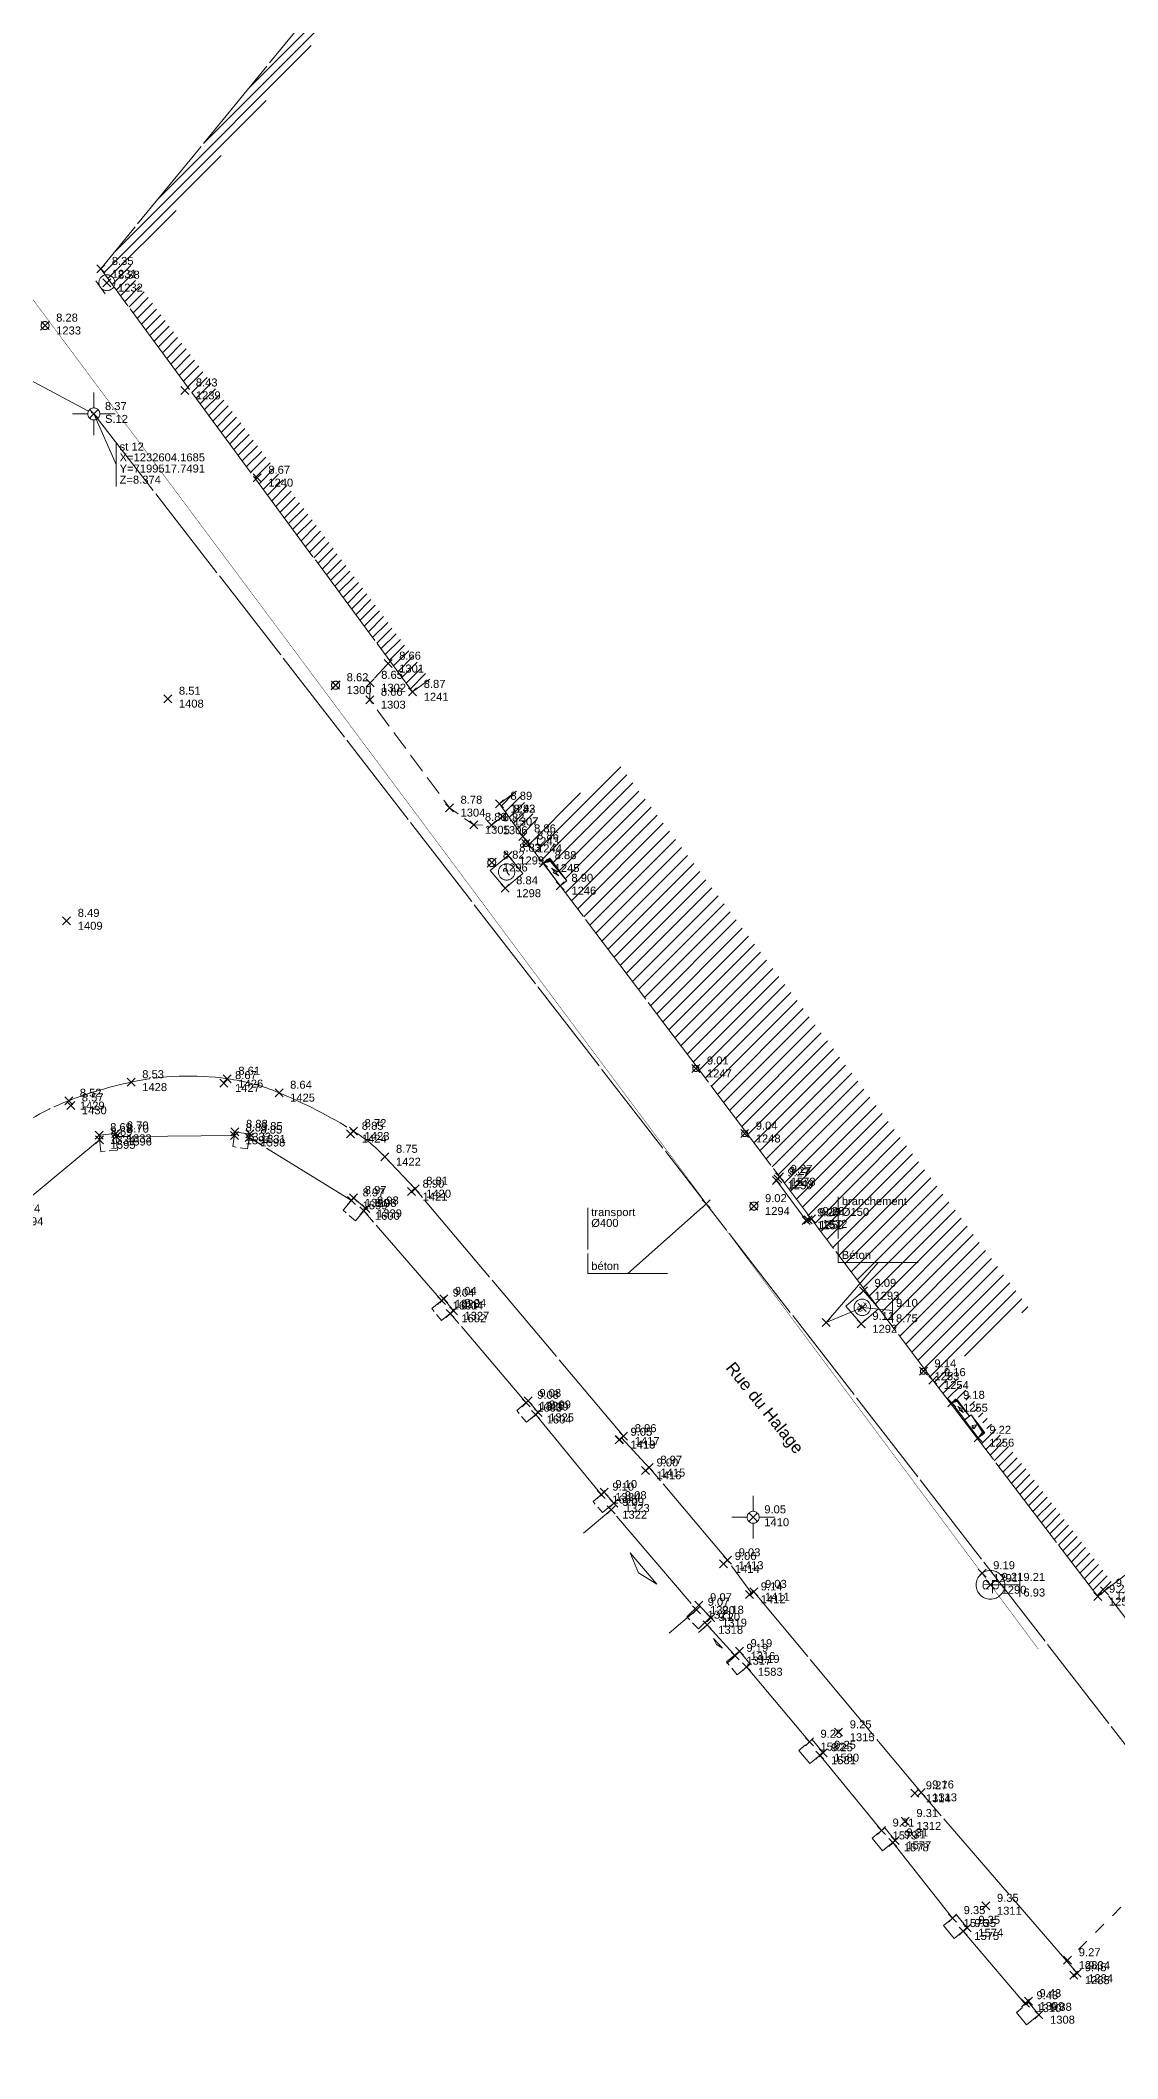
# Model space of a CAD drawing. Header units: metres. Extents: x 1232176 to 1232775, y 7198915 to 7199601.
# Drawn here: x 1232602.8 to 1232629.8, y 7199476.6 to 7199527.1 of the extents above; entities that cross this region are included whole.
import ezdxf
from ezdxf.enums import TextEntityAlignment as Align

# ---------------------------------------------------------------- set-up
doc = ezdxf.new("R2010")
doc.units = ezdxf.units.M
doc.header["$PDMODE"] = 3
doc.header["$PDSIZE"] = 0.1
for name, pattern in [('LL_0821', [0.7, 0.5, -0.2]), ('LL_0822', [2.5, 2.5, 0]), ('LL_0829', [0.6, 0.3, -0.3]), ('RL_1105', [2.5, 2.5, 0]), ('SL_1144', [2.5, 2.5, 0]), ('SL_1146', [2.5, 2.5, 0]), ('Socle_Continu', [2.5, 2.5, 0]), ('YL_2901', [2.5, 2.5, 0])]:
    doc.linetypes.add(name, pattern=pattern)
for name, color, linetype, lineweight in [('BATIH_SCS', 201, 'Socle_Continu', 13), ('CLOTH_SCS', 212, 'Socle_Continu', 13), ('CLOTU_SCS', 212, 'Socle_Continu', 13), ('EAUPO_SCS', 140, 'Socle_Continu', 13), ('ELECT_SCS', 1, 'Socle_Continu', 13), ('GAZFL_SCS', 40, 'Socle_Continu', 13), ('HABIL_SCI', 7, 'Socle_Continu', 13), ('INDET_SCS', 7, 'Socle_Continu', 13), ('SIGNV_SCS', 20, 'Socle_Continu', 13), ('SIGTA_SCI', 7, 'Socle_Continu', 13), ('SIGTM_PSI', 1, 'Socle_Continu', 13), ('SIGTM_SCI', 1, 'Socle_Continu', 13), ('SIGTO_PSI', 255, 'Socle_Continu', 13), ('SIGTO_SCI', 255, 'Socle_Continu', 13), ('VOIRI_SCS', 7, 'Socle_Continu', 13)]:
    doc.layers.add(name, color=color, linetype=linetype, lineweight=lineweight)
for name, color, linetype, lineweight, true_color in [('BATIM_SCS', 7, 'Socle_Continu', 13, 0xdf7fff), ('EAUPL_PSI', 5, 'Socle_Continu', 13, 0x0000ff), ('EAUPL_PSS', 5, 'Socle_Continu', 13, 0x0000ff), ('EAUPL_SCI', 5, 'Socle_Continu', 13, 0x0000ff), ('EAUPL_SCS', 5, 'Socle_Continu', 13, 0x0000ff), ('EAUPL_SCT', 5, 'Socle_Continu', 13, 0x0000ff), ('EAUUS_PSI', 7, 'Socle_Continu', 13, 0x7f3f00), ('EAUUS_SCI', 7, 'Socle_Continu', 13, 0x7f3f00), ('EAUUS_SCS', 7, 'Socle_Continu', 13, 0x7f3f00), ('EAUUS_SCT', 7, 'Socle_Continu', 13, 0x7f3f00), ('SIGTR_PSS', 7, 'Socle_Continu', 13, 0x9966cc), ('SIGTS_PSS', 7, 'Socle_Continu', 13, 0x9966cc)]:
    doc.layers.add(name, color=color, linetype=linetype, lineweight=lineweight, true_color=true_color)
doc.styles.add('Reseaux', font='arial.ttf')
doc.styles.get("Standard").update_dxf_attribs({"font": 'arial.ttf'})
doc.linetypes.add('BL_0101', pattern='A,3,-0.2,0.2,-0.381,["ep",Standard,S=0.254,R=0,X=-0.2,Y=-0.1],-0.381,0.2,-0.2', length=4.562)
doc.linetypes.add('CL_0181', pattern='A,3,-0.15,0.4,-0.381,["eu",Standard,S=0.254,R=0,X=-0.2,Y=-0.1],-0.381,0.4,-0.15', length=4.862)
pattern_1 = [(45, (0, 0), (-0.1237436867076, 0.1237436867076), [])]

# ---------------------------------------------------------------- blocks, each defined once
blk = doc.blocks.new('YP_1521')
at = {"layer": 'SIGTO_SCI', "color": 7, "linetype": 'Socle_Continu'}
blk.add_point((0, 0), dxfattribs=at)
at = {"layer": 'SIGTA_SCI', "linetype": 'Socle_Continu'}
blk.add_attdef('ALT', (0.278, 0.099), '', height=0.2, dxfattribs=at)
at = {"layer": 'SIGTA_SCI', "linetype": 'Socle_Continu', "flags": 9}
blk.add_attdef('CALQUE_ALT', (1.69, -1.18), '', height=0.2, dxfattribs=at)
at = {"layer": 'SIGTM_SCI', "linetype": 'Socle_Continu'}
blk.add_attdef('MAT', (0.278, -0.223), '', height=0.2, dxfattribs=at)
at = {"layer": 'SIGTM_SCI', "linetype": 'Socle_Continu', "flags": 9}
blk.add_attdef('CALQUE_MAT', (1.69, -1.501), '', height=0.2, dxfattribs=at)
at = {"layer": 'SIGTO_SCI', "linetype": 'Socle_Continu', "flags": 9}
for tag, p in [('ID', (1.69, 0.105)), ('NATURE', (1.69, -0.216)), ('FAMILLE', (1.69, -0.538)), ('CALQUE', (1.69, -0.859)), ('PCRS', (1.69, -1.823))]:
    blk.add_attdef(tag, p, '', height=0.2, dxfattribs=at)
blk = doc.blocks.new('HP_0569')
at = {"layer": 'SIGNV_SCS', "linetype": 'Socle_Continu'}
blk.add_line((-0.2, -0.2), (0.2, -0.2), dxfattribs=at)
blk.add_circle((0, 0), 0.2, dxfattribs=at)
at = {"layer": 'SIGNV_SCS', "linetype": 'Socle_Continu', "flags": 9}
for tag, p in [('ID', (0.713, 0.595)), ('NATURE', (0.713, 0.273)), ('FAMILLE', (0.713, -0.048)), ('CALQUE', (0.713, -0.369)), ('PCRS', (0.713, -0.69))]:
    blk.add_attdef(tag, p, '', height=0.2, dxfattribs=at)
blk = doc.blocks.new('AP_0001')
at = {"layer": 'EAUPO_SCS', "linetype": 'Socle_Continu'}
blk.add_line((0.113, 0.113), (-0.113, -0.113), dxfattribs=at)
blk.add_circle((0, 0), 0.1, dxfattribs=at)
at = {"layer": 'EAUPO_SCS', "linetype": 'Socle_Continu', "flags": 9}
for tag, p in [('ID', (0.809, 0.507)), ('NATURE', (0.809, 0.186)), ('FAMILLE', (0.809, -0.135)), ('CALQUE', (0.809, -0.456)), ('PCRS', (0.809, -0.778))]:
    blk.add_attdef(tag, p, '', height=0.2, dxfattribs=at)
blk = doc.blocks.new('FP_0406')
at = {"layer": 'ELECT_SCS', "linetype": 'Socle_Continu'}
blk.add_hatch(color=256, dxfattribs=at).paths.add_polyline_path([(0, 0), (0, 0.286), (1, 0.286), (0.1, 0.229)])
at = {"layer": 'ELECT_SCS', "linetype": 'Socle_Continu', "flags": 128}
blk.add_lwpolyline([(0, 0.286), (0, 0), (1, 0), (1, 0.286)], close=True, dxfattribs=at)
at = {"layer": 'ELECT_SCS', "linetype": 'Socle_Continu'}
blk.add_lwpolyline([(0, 0), (0, 0.286), (1, 0.286), (0.1, 0.229)], close=True, dxfattribs=at)
at = {"layer": 'ELECT_SCS', "linetype": 'Socle_Continu', "flags": 128}
blk.add_lwpolyline([(0.689, 0.161), (0.466, 0.074), (0.473, 0.136), (0.314, 0.12), (0.54, 0.215), (0.526, 0.147), (0.689, 0.161)], dxfattribs=at)
at = {"layer": 'ELECT_SCS', "linetype": 'Socle_Continu', "flags": 9}
for tag, p in [('ID', (1.244, 0.678)), ('NATURE', (1.244, 0.357)), ('FAMILLE', (1.244, 0.035)), ('CALQUE', (1.244, -0.286)), ('PCRS', (1.244, -0.607))]:
    blk.add_attdef(tag, p, '', height=0.2, dxfattribs=at)
blk = doc.blocks.new('SP_1161')
at = {"layer": 'CLOTU_SCS', "linetype": 'Socle_Continu'}
for p, q in [((0, 0), (0, 0.275)), ((0.5, 0.154), (0.344, 0.103)), ((0.656, 0.103), (0.5, 0.154)), ((1, 0.275), (1, 0)), ((0.062, 0), (0.938, 0)), ((0.344, 0.103), (0.656, 0.103))]:
    blk.add_line(p, q, dxfattribs=at)
at = {"layer": 'CLOTU_SCS', "linetype": 'Socle_Continu', "flags": 9}
for tag, p in [('ID', (1.36, 0.385)), ('NATURE', (1.36, 0.064)), ('FAMILLE', (1.36, -0.257)), ('CALQUE', (1.36, -0.579)), ('PCRS', (1.36, -0.9))]:
    blk.add_attdef(tag, p, '', height=0.2, dxfattribs=at)
blk = doc.blocks.new('CP_0163')
at = {"layer": 'EAUUS_SCS', "linetype": 'Socle_Continu'}
blk.add_lwpolyline([(0, 0), (1, 0), (1, 1), (0, 1)], close=True, dxfattribs=at)
at = {"layer": 'EAUUS_SCS', "linetype": 'Socle_Continu', "const_width": 0.0235, "flags": 128}
for points in [[(0.45, 0.412), (0.362, 0.412, -0.405328), (0.31, 0.465), (0.31, 0.553, -0.999132), (0.45, 0.553), (0.45, 0.518), (0.327, 0.518)], [(0.538, 0.624), (0.538, 0.474, 0.410802), (0.6, 0.412), (0.679, 0.412), (0.679, 0.624)]]:
    blk.add_lwpolyline(points, format="xyb", dxfattribs=at)
at = {"layer": 'EAUUS_SCS', "linetype": 'Socle_Continu'}
blk.add_circle((0.5, 0.5), 0.353, dxfattribs=at)
at = {"layer": 'EAUUS_SCS', "linetype": 'Socle_Continu', "flags": 9}
for tag, p in [('NATURE', (1.381, 0.739)), ('ID', (1.381, 1.06)), ('CALQUE', (1.381, 0.096)), ('FAMILLE', (1.381, 0.417)), ('TYPE', (1.381, -0.546)), ('PCRS', (1.381, -0.225))]:
    blk.add_attdef(tag, p, '', height=0.2, dxfattribs=at)
blk = doc.blocks.new('LP_0841')
at = {"layer": 'VOIRI_SCS', "linetype": 'Socle_Continu', "flags": 128}
blk.add_lwpolyline([(0, 0), (0, 0.5), (1, 0)], dxfattribs=at)
at = {"layer": 'VOIRI_SCS', "linetype": 'Socle_Continu', "flags": 9}
for tag, p in [('ID', (1.428, 0.548)), ('NATURE', (1.428, 0.227)), ('FAMILLE', (1.428, -0.095)), ('CALQUE', (1.428, -0.416)), ('PCRS', (1.428, -0.737))]:
    blk.add_attdef(tag, p, '', height=0.2, dxfattribs=at)
blk = doc.blocks.new('LP_0842')
at = {"layer": 'VOIRI_SCS', "linetype": 'Socle_Continu', "flags": 128}
blk.add_lwpolyline([(1, 0), (1, 0.5), (0, 0)], dxfattribs=at)
at = {"layer": 'VOIRI_SCS', "linetype": 'Socle_Continu', "flags": 9}
for tag, p in [('ID', (1.488, 0.614)), ('NATURE', (1.488, 0.292)), ('FAMILLE', (1.488, -0.029)), ('CALQUE', (1.488, -0.35)), ('PCRS', (1.488, -0.672))]:
    blk.add_attdef(tag, p, '', height=0.2, dxfattribs=at)
blk = doc.blocks.new('*U57')
at = {"layer": 'SIGTO_PSI', "linetype": 'Socle_Continu'}
blk.add_line((0.555, -1.26), (0, 0), dxfattribs=at)
at = {"layer": 'SIGTO_PSI', "linetype": 'Socle_Continu', "flags": 128}
blk.add_lwpolyline([(0.555, -1.81), (0.555, -0.71)], dxfattribs=at)
at = {"layer": 'SIGTO_PSI', "color": 7, "linetype": 'Socle_Continu'}
blk.add_point((0, 0), dxfattribs=at)
at = {"layer": 'SIGTM_PSI', "linetype": 'Socle_Continu', "flags": 9}
blk.add_attdef('CALQUE_MAT', (1.598, -0.695), '', height=0.2, dxfattribs=at)
at = {"layer": 'SIGTM_PSI', "color": 1, "linetype": 'Socle_Continu'}
blk.add_attdef('MAT', (0.644, -0.915), '', height=0.2, dxfattribs=at)
at = {"layer": 'SIGTO_PSI', "linetype": 'Socle_Continu', "flags": 9}
for tag, p in [('ID', (1.598, 0.59)), ('NATURE', (1.598, 0.269)), ('FAMILLE', (1.598, -0.052)), ('CALQUE', (1.598, -0.374)), ('PCRS', (1.598, -1.016))]:
    blk.add_attdef(tag, p, '', height=0.2, dxfattribs=at)
at = {"layer": 'SIGTO_PSI', "linetype": 'Socle_Continu'}
for tag, p in [('X=', (0.644, -1.185)), ('Y=', (0.644, -1.464)), ('Z=', (0.644, -1.742))]:
    blk.add_attdef(tag, p, '', height=0.2, dxfattribs=at)
blk = doc.blocks.new('YP_2903')
at = {"layer": 'SIGTR_PSS', "color": 1, "linetype": 'Socle_Continu'}
blk.add_line((0, 0.15), (0, 0.533), dxfattribs=at)
at = {"layer": 'SIGTR_PSS', "color": 5, "linetype": 'Socle_Continu'}
blk.add_line((-0.15, 0), (-0.533, 0), dxfattribs=at)
at = {"layer": 'SIGTR_PSS', "color": 3, "linetype": 'Socle_Continu'}
blk.add_line((0.15, 0), (0.533, 0), dxfattribs=at)
at = {"layer": 'SIGTR_PSS', "color": 2, "linetype": 'Socle_Continu'}
blk.add_line((0, -0.15), (0, -0.533), dxfattribs=at)
at = {"layer": 'SIGTR_PSS', "color": 4, "linetype": 'Socle_Continu'}
blk.add_circle((0, 0), 0.15, dxfattribs=at)
at = {"layer": 'SIGTR_PSS', "linetype": 'Socle_Continu', "flags": 9}
for tag, p in [('ID', (1.343, 0.305)), ('NATURE', (1.343, -0.016)), ('CALQUE', (1.343, -0.659)), ('FAMILLE', (1.343, -0.337)), ('PCRS', (1.343, -0.98))]:
    blk.add_attdef(tag, p, '', height=0.2, dxfattribs=at)
blk = doc.blocks.new('YP_2908')
at = {"layer": 'SIGTR_PSS', "linetype": 'Socle_Continu'}
for p, q in [((0, 0.15), (0, 0.533)), ((-0.15, 0), (-0.533, 0)), ((0.15, 0), (0.533, 0)), ((0.533, 0), (0.15, 0)), ((0, -0.15), (0, -0.533))]:
    blk.add_line(p, q, dxfattribs=at)
blk.add_circle((0, 0), 0.15, dxfattribs=at)
at = {"layer": 'SIGTR_PSS', "linetype": 'Socle_Continu', "flags": 9}
for tag, p in [('NATURE', (0.884, -0.047)), ('ID', (0.884, 0.274)), ('CALQUE', (0.884, -0.689)), ('FAMILLE', (0.884, -0.368)), ('PCRS', (0.884, -1.011))]:
    blk.add_attdef(tag, p, '', height=0.2, dxfattribs=at)
blk = doc.blocks.new('BP_2058')
at = {"layer": 'EAUPL_PSS', "linetype": 'Socle_Continu'}
blk.add_circle((0, 0), 0.075, dxfattribs=at)
at = {"layer": 'EAUPL_PSS', "linetype": 'Socle_Continu', "flags": 9}
for tag, p in [('ID', (0.501, -0.1)), ('NATURE', (0.501, -0.421)), ('CALQUE', (0.501, -1.064)), ('FAMILLE', (0.501, -0.742)), ('PCRS', (0.501, -1.385))]:
    blk.add_attdef(tag, p, '', height=0.2, dxfattribs=at)
blk = doc.blocks.new('JP_0703')
at = {"layer": 'GAZFL_SCS', "linetype": 'Socle_Continu'}
blk.add_hatch(color=256, dxfattribs=at).paths.add_polyline_path([(0, 0), (0, 0.359), (1, 0.359), (0.088, 0.3)])
h = blk.add_hatch(color=256, dxfattribs=at)
edge = h.paths.add_edge_path()
edge.add_line((0.505, 0.179), (0.471, 0.106))
edge.add_line((0.471, 0.106), (0.471, 0.096))
edge.add_ellipse((0.505, 0.099), major_axis=(-0.0336, 0), ratio=0.758629, start_angle=5.44598, end_angle=174.55402)
edge.add_line((0.538, 0.096), (0.538, 0.106))
edge.add_line((0.538, 0.106), (0.505, 0.179))
at = {"layer": 'GAZFL_SCS', "linetype": 'Socle_Continu', "flags": 128}
blk.add_lwpolyline([(0, 0.359), (0, 0), (1, 0), (1, 0.359)], close=True, dxfattribs=at)
at = {"layer": 'GAZFL_SCS', "linetype": 'Socle_Continu'}
blk.add_lwpolyline([(0, 0), (0, 0.359), (1, 0.359), (0.088, 0.3)], close=True, dxfattribs=at)
blk.add_lwpolyline([(0.578, 0.106), (0.578, 0.124), (0.505, 0.281), (0.432, 0.124), (0.432, 0.106, 0.066358), (0.436, 0.095, 0.1059), (0.452, 0.076, 0.086348), (0.476, 0.064, 0.076263), (0.505, 0.059, 0.076263), (0.534, 0.064, 0.086348), (0.557, 0.076, 0.1059), (0.574, 0.095, 0.066358)], format="xyb", close=True, dxfattribs=at)
at = {"layer": 'GAZFL_SCS', "linetype": 'Socle_Continu', "flags": 9}
for tag, p in [('ID', (1.013, 0.696)), ('NATURE', (1.013, 0.374)), ('FAMILLE', (1.013, 0.053)), ('CALQUE', (1.013, -0.268)), ('PCRS', (1.013, -0.589))]:
    blk.add_attdef(tag, p, '', height=0.2, dxfattribs=at)
blk = doc.blocks.new('RP_1126')
at = {"layer": 'BATIM_SCS', "linetype": 'Socle_Continu', "flags": 128}
blk.add_lwpolyline([(0, 0), (0, 1), (1, 1), (1, 0)], close=True, dxfattribs=at)
at = {"layer": 'BATIM_SCS', "linetype": 'Socle_Continu', "flags": 9}
for tag, p in [('ID', (1.41, 0.99)), ('CALQUE', (1.41, 0.03)), ('NATURE', (1.41, 0.67)), ('FAMILLE', (1.41, 0.35)), ('PCRS', (1.41, -0.29))]:
    blk.add_attdef(tag, p, '', height=0.2, dxfattribs=at)
blk = doc.blocks.new('ZP_1565')
at = {"layer": 'HABIL_SCI', "linetype": 'Socle_Continu'}
blk.add_attdef('TYPE', text='', height=0.3, dxfattribs=at).set_placement((0, 0), align=Align.MIDDLE_CENTER)
at = {"layer": 'HABIL_SCI', "linetype": 'Socle_Continu', "flags": 9}
for tag, p in [('ID', (0.547, -0.599)), ('NATURE', (0.547, -0.92)), ('CALQUE', (0.547, -1.563)), ('FAMILLE', (0.547, -1.242)), ('PCRS', (0.533, -1.833))]:
    blk.add_attdef(tag, p, '', height=0.2, dxfattribs=at)
blk = doc.blocks.new('KP_0763')
at = {"layer": 'INDET_SCS', "linetype": 'Socle_Continu'}
blk.add_lwpolyline([(0, 0), (0.85, 0), (0.85, 0.85), (0, 0.85)], close=True, dxfattribs=at)
at = {"layer": 'INDET_SCS', "linetype": 'Socle_Continu', "flags": 128}
blk.add_lwpolyline([(0.362, 0.503, -1), (0.487, 0.503, -0.209077), (0.455, 0.422, 0.201083), (0.425, 0.351), (0.425, 0.316)], format="xyb", dxfattribs=at)
at = {"layer": 'INDET_SCS', "linetype": 'Socle_Continu'}
blk.add_lwpolyline([(0.419, 0.29, 0.098491), (0.418, 0.287, 0.098491), (0.417, 0.284, 0.098491), (0.418, 0.281, 0.098491), (0.419, 0.279, 0.098491), (0.422, 0.277, 0.098491), (0.425, 0.277, 0.098491), (0.428, 0.277, 0.098491), (0.431, 0.279, 0.098491), (0.432, 0.281, 0.098491), (0.433, 0.284, 0.098491), (0.432, 0.287, 0.098491), (0.431, 0.29, 0.098491), (0.428, 0.292, 0.098491), (0.425, 0.292, 0.098491), (0.422, 0.292, 0.098491)], format="xyb", close=True, dxfattribs=at)
blk.add_circle((0.425, 0.425), 0.3, dxfattribs=at)
at = {"layer": 'INDET_SCS', "linetype": 'Socle_Continu', "flags": 9}
for tag, p in [('NATURE', (1.165, 0.544)), ('ID', (1.165, 0.865)), ('CALQUE', (1.165, -0.099)), ('FAMILLE', (1.165, 0.223)), ('PCRS', (1.165, -0.42))]:
    blk.add_attdef(tag, p, '', height=0.2, dxfattribs=at)
blk = doc.blocks.new('BP_0081')
at = {"layer": 'EAUPL_SCS', "linetype": 'Socle_Continu', "const_width": 0.02, "flags": 128}
for points in [[(-0.031, -0.087), (-0.106, -0.087, -0.424), (-0.151, -0.042), (-0.151, 0.033, -0.997785), (-0.031, 0.033), (-0.031, 0.003), (-0.136, 0.003)], [(0.044, -0.177), (0.044, 0.093), (0.112, 0.093, -0.410802), (0.164, 0.041), (0.164, -0.037, -0.396178), (0.112, -0.087), (0.059, -0.087)]]:
    blk.add_lwpolyline(points, format="xyb", dxfattribs=at)
at = {"layer": 'EAUPL_SCS', "linetype": 'Socle_Continu'}
blk.add_circle((0, 0), 0.3, dxfattribs=at)
at = {"layer": 'EAUPL_SCS', "linetype": 'Socle_Continu', "flags": 9}
for tag, p in [('ID', (0.731, 0.67)), ('NATURE', (0.731, 0.348)), ('FAMILLE', (0.731, 0.027)), ('CALQUE', (0.731, -0.294)), ('PCRS', (0.731, -0.615)), ('TYPE', (0.731, -0.937))]:
    blk.add_attdef(tag, p, '', height=0.2, dxfattribs=at)
blk = doc.blocks.new('*U78')
at = {"layer": 'EAUPL_PSI', "linetype": 'Socle_Continu'}
blk.add_line((0.733, 0), (0, 0), dxfattribs=at)
at = {"layer": 'EAUPL_PSI', "linetype": 'Socle_Continu', "flags": 128}
blk.add_lwpolyline([(0.733, -0.3), (0.733, 0.3)], dxfattribs=at)
at = {"layer": 'EAUPL_PSI', "linetype": 'Socle_Continu'}
blk.add_point((0, 0), dxfattribs=at)
for tag, p in [('TAMPON', (0.824, 0.196)), ('RADIER', (0.824, -0.192))]:
    blk.add_attdef(tag, text='', height=0.2, dxfattribs=at).set_placement(p, align=Align.MIDDLE_LEFT)
at = {"layer": 'EAUPL_PSI', "linetype": 'Socle_Continu', "style": 'Reseaux', "flags": 9}
for tag, p in [('ID', (2.428, 0.07)), ('NATURE', (2.428, -0.251))]:
    blk.add_attdef(tag, p, '', height=0.2, dxfattribs=at)
at = {"layer": 'EAUPL_PSI', "linetype": 'Socle_Continu', "flags": 9}
for tag, p in [('FAMILLE', (2.428, -0.573)), ('CALQUE', (2.428, -0.894))]:
    blk.add_attdef(tag, p, '', height=0.2, dxfattribs=at)
blk = doc.blocks.new('*U87')
at = {"layer": 'EAUPL_SCI', "linetype": 'Socle_Continu'}
blk.add_line((-1.96, -1.743), (0, 0), dxfattribs=at)
at = {"layer": 'EAUPL_SCI', "linetype": 'Socle_Continu', "flags": 128}
blk.add_lwpolyline([(-0.96, -1.743), (-2.96, -1.743), (-2.96, -0.104)], dxfattribs=at)
at = {"layer": 'EAUPL_SCI', "linetype": 'Socle_Continu'}
blk.add_point((0, 0), dxfattribs=at)
at = {"layer": 'EAUPL_SCI', "linetype": 'Socle_Continu', "flags": 9}
for tag, p in [('ID', (2.47, 1.418)), ('NATURE', (2.47, 1.097)), ('CALQUE', (2.47, 0.454)), ('FAMILLE', (2.47, 0.776))]:
    blk.add_attdef(tag, p, '', height=0.2, dxfattribs=at)
at = {"layer": 'EAUPL_SCI', "linetype": 'Socle_Continu'}
for tag, p in [('TYPE', (-2.871, -0.31)), ('DIAM', (-2.871, -0.58)), ('NBR', (-2.871, -0.858)), ('LARG', (-2.871, -1.124)), ('HAUT', (-2.871, -1.39)), ('MATER', (-2.871, -1.656))]:
    blk.add_attdef(tag, p, '', height=0.2, dxfattribs=at)
blk = doc.blocks.new('*U88')
at = {"layer": 'EAUUS_SCI', "linetype": 'Socle_Continu'}
blk.add_line((1.306, 1.505), (0, 0), dxfattribs=at)
at = {"layer": 'EAUUS_SCI', "linetype": 'Socle_Continu', "flags": 128}
blk.add_lwpolyline([(2.306, 1.505), (0.306, 1.505), (0.306, 3.143)], dxfattribs=at)
at = {"layer": 'EAUUS_SCI', "linetype": 'Socle_Continu'}
blk.add_point((0, 0), dxfattribs=at)
for tag, p in [('TYPE', (0.394, 2.938)), ('DIAM', (0.394, 2.668)), ('NBR', (0.394, 2.39)), ('LARG', (0.394, 2.124)), ('HAUT', (0.394, 1.858)), ('MATER', (0.394, 1.592))]:
    blk.add_attdef(tag, p, '', height=0.2, dxfattribs=at)
at = {"layer": 'EAUUS_SCI', "linetype": 'Socle_Continu', "flags": 9}
for tag, p in [('ID', (2.47, 1.418)), ('NATURE', (2.47, 1.097)), ('CALQUE', (2.47, 0.454)), ('FAMILLE', (2.47, 0.776))]:
    blk.add_attdef(tag, p, '', height=0.2, dxfattribs=at)
blk = doc.blocks.new('*U83')
at = {"layer": 'EAUUS_PSI', "linetype": 'Socle_Continu'}
blk.add_line((0.754, -0.082), (0, 0), dxfattribs=at)
at = {"layer": 'EAUUS_PSI', "linetype": 'Socle_Continu', "flags": 128}
blk.add_lwpolyline([(0.754, -0.382), (0.754, 0.218)], dxfattribs=at)
at = {"layer": 'EAUUS_PSI', "linetype": 'Socle_Continu'}
blk.add_point((0, 0), dxfattribs=at)
at = {"layer": 'EAUUS_PSI', "linetype": 'Socle_Continu', "style": 'Reseaux', "flags": 9}
for tag, p in [('ID', (2.525, 0.541)), ('NATURE', (2.525, 0.22))]:
    blk.add_attdef(tag, p, '', height=0.2, dxfattribs=at)
at = {"layer": 'EAUUS_PSI', "linetype": 'Socle_Continu'}
for tag, p in [('TAMPON', (0.844, 0.113)), ('RADIER', (0.844, -0.274))]:
    blk.add_attdef(tag, text='', height=0.2, dxfattribs=at).set_placement(p, align=Align.MIDDLE_LEFT)
at = {"layer": 'EAUUS_PSI', "linetype": 'Socle_Continu', "flags": 9}
for tag, p in [('FAMILLE', (2.525, -0.101)), ('CALQUE', (2.546, -0.505))]:
    blk.add_attdef(tag, p, '', height=0.2, dxfattribs=at)

msp = doc.modelspace()

# ---------------------------------------------------------------- hatches: boundary and pattern name
at = {"layer": 'BATIH_SCS', "linetype": 'Socle_Continu'}
h = msp.add_hatch(dxfattribs=at)
h.set_pattern_fill('RL_1107', color=256, pattern_type=2)
h.set_pattern_definition([(45, (0, 0), (-0.176776695297, 0.176776695297), [])])
h.paths.add_polyline_path([(1232617.296, 7199508.995), (1232614.901, 7199507.189), (1232625.153, 7199493.596), (1232627.549, 7199495.402)])
h.paths.add_polyline_path([(1232615.996, 7199506.074), (1232615.834, 7199505.955), (1232615.415, 7199506.521), (1232615.577, 7199506.64)], flags=16)
h.paths.add_polyline_path([(1232615.996, 7199506.074), (1232615.587, 7199506.56), (1232615.415, 7199506.521), (1232615.577, 7199506.64)], flags=0)
h.paths.add_polyline_path([(1232615.795, 7199506.199), (1232615.652, 7199506.288), (1232615.691, 7199506.31), (1232615.615, 7199506.393), (1232615.763, 7199506.305), (1232615.719, 7199506.284)], flags=0)
at = {"layer": 'CLOTH_SCS', "linetype": 'Socle_Continu'}
h = msp.add_hatch(dxfattribs=at)
h.set_pattern_fill('SL_1144', color=256, pattern_type=2)
h.set_pattern_definition(pattern_1)
h.paths.add_polyline_path([(1232613.649, 7199531.894), (1232613.442, 7199532.478), (1232604.339, 7199521.376), (1232612.141, 7199510.802), (1232612.568, 7199511.117), (1232605.011, 7199521.359)])
h = msp.add_hatch(dxfattribs=at)
h.set_pattern_fill('SL_1144', color=256, pattern_type=2)
h.set_pattern_definition(pattern_1)
h.paths.add_polyline_path([(1232614.739, 7199508.316), (1232614.31, 7199508.005), (1232614.901, 7199507.189), (1232615.324, 7199507.508)])
h = msp.add_hatch(dxfattribs=at)
h.set_pattern_fill('SL_1144', color=256, pattern_type=2)
h.set_pattern_definition(pattern_1)
h.paths.add_polyline_path([(1232625.553, 7199493.897), (1232625.153, 7199493.596), (1232629.279, 7199488.182), (1232629.677, 7199488.485)])
h.paths.add_polyline_path([(1232626.288, 7199492.155), (1232625.63, 7199493.029), (1232625.88, 7199493.217), (1232626.538, 7199492.343)], flags=16)
h.paths.add_polyline_path([(1232626.538, 7199492.343), (1232625.896, 7199493.092), (1232625.63, 7199493.029), (1232625.88, 7199493.217)], flags=0)
h.paths.add_polyline_path([(1232626.224, 7199492.533), (1232626.001, 7199492.67), (1232626.061, 7199492.705), (1232625.942, 7199492.834), (1232626.173, 7199492.699), (1232626.105, 7199492.665)], flags=0)

# ---------------------------------------------------------------- linework, layer by layer
at = {"layer": 'BATIM_SCS', "linetype": 'RL_1105', "flags": 128}
msp.add_lwpolyline([(1232614.901, 7199507.189), (1232625.153, 7199493.596)], dxfattribs=at)
at = {"layer": 'BATIM_SCS', "linetype": 'Socle_Continu', "flags": 128}
msp.add_lwpolyline([(1232622.115, 7199497.625), (1232621.982, 7199497.59), (1232621.24, 7199498.59), (1232621.32, 7199498.678)], dxfattribs=at)
at = {"layer": 'CLOTU_SCS', "linetype": 'SL_1144', "flags": 128}
for points in [[(1232613.442, 7199532.478), (1232604.339, 7199521.376), (1232612.141, 7199510.802)], [(1232612.141, 7199510.802), (1232612.568, 7199511.117)], [(1232614.739, 7199508.316), (1232614.31, 7199508.005), (1232614.901, 7199507.189)], [(1232625.153, 7199493.596), (1232629.279, 7199488.182)]]:
    msp.add_lwpolyline(points, dxfattribs=at)
at = {"layer": 'CLOTU_SCS', "linetype": 'SL_1146', "flags": 128}
for points in [[(1232607.684, 7199499.714), (1232604.722, 7199499.684)], [(1232604.309, 7199499.602), (1232602.005, 7199497.689)], [(1232610.613, 7199498.089), (1232608.055, 7199499.66)], [(1232612.864, 7199495.584), (1232610.92, 7199497.826)], [(1232614.98, 7199493.03), (1232613.083, 7199495.264)], [(1232616.858, 7199490.734), (1232615.216, 7199492.735)], [(1232620.496, 7199486.427), (1232622.064, 7199484.556)], [(1232622.33, 7199484.217), (1232623.867, 7199482.336)], [(1232625.645, 7199480.147), (1232624.151, 7199482.038)], [(1232625.912, 7199479.823), (1232627.475, 7199477.974)]]:
    msp.add_lwpolyline(points, dxfattribs=at)
at = {"layer": 'EAUPL_SCT', "linetype": 'BL_0101', "const_width": 0.01, "flags": 128}
msp.add_lwpolyline([(1232592.306, 7199534.477), (1232627.79, 7199486.874)], dxfattribs=at)
at = {"layer": 'EAUUS_SCT', "linetype": 'CL_0181', "flags": 128}
msp.add_lwpolyline([(1232623.388, 7199495.415), (1232622.481, 7199495.033)], dxfattribs=at)
at = {"layer": 'SIGTS_PSS', "linetype": 'YL_2901', "flags": 128}
msp.add_lwpolyline([(1232588.035, 7199526.334), (1232604.168, 7199517.749), (1232654.031, 7199453.452)], dxfattribs=at)
at = {"layer": 'VOIRI_SCS', "linetype": 'LL_0821', "flags": 128}
msp.add_lwpolyline([(1232611.527, 7199511.508), (1232611.077, 7199511.028), (1232611.068, 7199510.605), (1232613.061, 7199507.906), (1232613.671, 7199507.477), (1232614.116, 7199507.466), (1232614.388, 7199507.684)], dxfattribs=at)
at = {"layer": 'VOIRI_SCS', "linetype": 'LL_0822', "flags": 128}
msp.add_lwpolyline([(1232617.419, 7199492.195), (1232612.203, 7199498.381), (1232611.447, 7199499.179, 0.063471), (1232610.662, 7199499.821, 0.041817), (1232608.799, 7199500.781, 0.064166), (1232607.504, 7199501.131, 0.086244), (1232605.1, 7199501.044, 0.03975), (1232603.538, 7199500.581, 0.082302), (1232601.73, 7199499.518, 0.060335), (1232600.637, 7199498.356), (1232600.044, 7199497.457), (1232596.833, 7199491.067), (1232591.728, 7199480.926)], format="xyb", dxfattribs=at)
for points in [[(1232620.018, 7199489.091), (1232618.06, 7199491.407)], [(1232628.76, 7199478.766), (1232624.858, 7199483.289), (1232620.677, 7199488.303)]]:
    msp.add_lwpolyline(points, dxfattribs=at)
at = {"layer": 'VOIRI_SCS', "linetype": 'LL_0829', "flags": 128}
msp.add_lwpolyline([(1232632.29, 7199478), (1232630.358, 7199480.913), (1232628.524, 7199479.093)], dxfattribs=at)

# ---------------------------------------------------------------- block references
at = {"layer": 'BATIM_SCS', "linetype": 'Socle_Continu'}
for p, xscale, yscale, zscale, rotation in [((1232604.297, 7199499.721), 0.4184500809219319, 0.4184500809219319, 0.9963097164807904, 275.7549951367975), ((1232607.697, 7199499.803), 0.3744747675082855, 0.3744747675082855, 0.8916065893054416, 261.6088788216039), ((1232610.666, 7199498.15), 0.4037011159483705, 0.4037011159483705, 0.9611931332104061, 229.4247212561312), ((1232612.919, 7199495.627), 0.3858546826923008, 0.3858546826923008, 0.9187016254578589, 218.7687564466906), ((1232615.034, 7199493.076), 0.3780035143864812, 0.3780035143864812, 0.90000836758686, 220.1733585658666), ((1232616.934, 7199490.798), 0.365784896853995, 0.365784896853995, 0.8709164210809405, 220.3591895757608)]:
    msp.add_blockref('RP_1126', p, dxfattribs=dict(at, xscale=xscale, yscale=yscale, zscale=zscale, rotation=rotation))
for p, xscale, yscale, rotation in [((1232619.303, 7199487.969), 0.42, 0.42, 223.761671675089), ((1232620.314, 7199486.821), 0.42, 0.42, 219.4913792185714), ((1232622.407, 7199484.281), 0.43, 0.43, 129.4913792512718), ((1232624.213, 7199482.089), 0.41, 0.41, 129.4913792512718), ((1232626.013, 7199479.905), 0.42, 0.42, 129.4913792512718), ((1232627.806, 7199477.729), 0.4, 0.4, 129.4913792512718)]:
    msp.add_blockref('RP_1126', p, dxfattribs=dict(at, xscale=xscale, yscale=yscale, rotation=rotation))
at = {"layer": 'CLOTU_SCS', "linetype": 'Socle_Continu'}
for p, xscale, yscale, rotation in [((1232619.243, 7199487.855), 3.287534180030109, 3.287534180030109, 130.5414592930377), ((1232629.45, 7199488.33), 2.531037500778199, 2.531037500778199, 307.319428635689), ((1232620.211, 7199486.705), 1.04408388630284, 1.04408388630284, 132.35288430668)]:
    msp.add_blockref('SP_1161', p, dxfattribs=dict(at, xscale=xscale, yscale=yscale, rotation=rotation))
at = {"layer": 'EAUPL_PSI', "linetype": 'Socle_Continu'}
msp.add_blockref('*U78', (1232626.594, 7199488.478), dxfattribs=at).add_auto_attribs({'TAMPON': '9.21', 'RADIER': '6.93'})
at = {"layer": 'EAUPL_PSS'}
for p in [(1232614.976, 7199507.012), (1232619.224, 7199501.387), (1232620.446, 7199499.759), (1232624.915, 7199493.816)]:
    msp.add_blockref('BP_2058', p, dxfattribs=at)
at = {"layer": 'EAUPL_SCI', "linetype": 'Socle_Continu'}
ref = msp.add_blockref('*U87', (1232619.48, 7199498.005), dxfattribs=at)
ref.add_attrib('TYPE', 'transport', (1232616.609, 7199497.696), dxfattribs={"linetype": 'Socle_Continu', "height": 0.2})
ref.add_attrib('DIAM', 'Ø400', (1232616.609, 7199497.425), dxfattribs={"linetype": 'Socle_Continu', "height": 0.2})
ref.add_attrib('MATER', 'béton', (1232616.609, 7199496.35), dxfattribs={"linetype": 'Socle_Continu', "height": 0.2})
at = {"layer": 'EAUPL_SCS', "linetype": 'Socle_Continu', "xscale": 1.199312850012525, "yscale": 1.199312850012525, "zscale": 1.199312850012525}
msp.add_blockref('BP_0081', (1232626.594, 7199488.478), dxfattribs=at)
at = {"layer": 'EAUPO_SCS', "linetype": 'Socle_Continu'}
for p in [(1232602.947, 7199519.959), (1232610.213, 7199510.968), (1232614.12, 7199506.534), (1232620.676, 7199497.946)]:
    msp.add_blockref('AP_0001', p, dxfattribs=at)
at = {"layer": 'EAUUS_PSI', "linetype": 'Socle_Continu'}
msp.add_blockref('*U83', (1232623.388, 7199495.415), dxfattribs=at).add_auto_attribs({'TAMPON': '9.10', 'RADIER': '8.75'})
at = {"layer": 'EAUUS_SCI', "linetype": 'Socle_Continu'}
ref = msp.add_blockref('*U88', (1232622.481, 7199495.033), dxfattribs=at)
ref.add_attrib('TYPE', 'branchement', (1232622.875, 7199497.971), dxfattribs={"linetype": 'Socle_Continu', "height": 0.2})
ref.add_attrib('DIAM', 'Ø150', (1232622.875, 7199497.701), dxfattribs={"linetype": 'Socle_Continu', "height": 0.2})
ref.add_attrib('MATER', 'Béton', (1232622.875, 7199496.625), dxfattribs={"linetype": 'Socle_Continu', "height": 0.2})
at = {"layer": 'EAUUS_SCS', "linetype": 'Socle_Continu', "xscale": 0.5856604992495147, "yscale": 0.5856604992495147, "rotation": 41.2886188136315}
msp.add_blockref('CP_0163', (1232623.361, 7199495.001), dxfattribs=at)
at = {"layer": 'ELECT_SCS', "linetype": 'Socle_Continu', "xscale": 0.7042141523429525, "yscale": 0.7042141523429525, "rotation": 306.5015562111838}
msp.add_blockref('FP_0406', (1232615.415, 7199506.521), dxfattribs=at)
at = {"layer": 'ELECT_SCS', "linetype": 'Socle_Continu', "xscale": 0.529999999840847, "yscale": 0.529999999840847, "zscale": 0.4845504345060312, "rotation": 306.9612003024384}
msp.add_blockref('FP_0406', (1232625.63, 7199493.029), dxfattribs=at)
at = {"layer": 'GAZFL_SCS', "linetype": 'Socle_Continu', "xscale": -0.5637973886342538, "yscale": 0.5638445576065612, "zscale": 1.612692759251298, "rotation": 307.1148748595725}
msp.add_blockref('JP_0703', (1232626.288, 7199492.155), dxfattribs=at)
at = {"layer": 'HABIL_SCI', "linetype": 'Socle_Continu', "rotation": 309.0172123000516}
msp.add_blockref('ZP_1565', (1232620.953, 7199492.904), dxfattribs=at).add_auto_attribs({'TYPE': 'Rue du Halage'})
at = {"layer": 'INDET_SCS', "linetype": 'Socle_Continu', "xscale": 0.6829766922234842, "yscale": 0.6829766922234842, "zscale": 0.6829766922234842, "rotation": 39.58957816735768}
msp.add_blockref('KP_0763', (1232614.453, 7199505.892), dxfattribs=at)
at = {"layer": 'SIGNV_SCS', "linetype": 'Socle_Continu', "rotation": 306.4216048586376}
msp.add_blockref('HP_0569', (1232604.493, 7199521.031), dxfattribs=at)
at = {"layer": 'SIGTO_PSI', "color": 193, "linetype": 'Socle_Continu'}
msp.add_blockref('*U57', (1232604.168, 7199517.749), dxfattribs=at).add_auto_attribs({'MAT': 'st 12', 'X=': 'X=1232604.1685', 'Y=': 'Y=7199517.7491', 'Z=': 'Z=8.374'})
at = {"layer": 'SIGTO_SCI', "linetype": 'Socle_Continu'}
for p, values in [((1232604.339, 7199521.376), {'ALT': '8.35', 'MAT': '1231'}), ((1232604.493, 7199521.031), {'ALT': '8.38', 'MAT': '1232'}), ((1232602.947, 7199519.959), {'ALT': '8.28', 'MAT': '1233'}), ((1232606.44, 7199518.337), {'ALT': '8.43', 'MAT': '1239'}), ((1232604.168, 7199517.749), {'ALT': '8.37', 'MAT': 'S.12'}), ((1232608.254, 7199516.155), {'ALT': '8.67', 'MAT': '1240'}), ((1232611.527, 7199511.508), {'ALT': '8.66', 'MAT': '1301'}), ((1232611.077, 7199511.028), {'ALT': '8.65', 'MAT': '1302'}), ((1232606.017, 7199510.631), {'ALT': '8.51', 'MAT': '1408'}), ((1232610.213, 7199510.968), {'ALT': '8.62', 'MAT': '1300'}), ((1232611.068, 7199510.605), {'ALT': '8.66', 'MAT': '1303'}), ((1232612.141, 7199510.802), {'ALT': '8.87', 'MAT': '1241'}), ((1232614.31, 7199508.005), {'ALT': '8.89', 'MAT': '1242'}), ((1232613.061, 7199507.906), {'ALT': '8.78', 'MAT': '1304'}), ((1232613.671, 7199507.477), {'ALT': '8.80', 'MAT': '1305'}), ((1232614.116, 7199507.466), {'ALT': '8.82', 'MAT': '1306'}), ((1232614.388, 7199507.684), {'ALT': '8.83', 'MAT': '1307'}), ((1232614.901, 7199507.189), {'ALT': '8.86', 'MAT': '1243'}), ((1232614.976, 7199507.012), {'ALT': '8.86', 'MAT': '1244'}), ((1232614.12, 7199506.534), {'ALT': '8.82', 'MAT': '1296'}), ((1232614.53, 7199506.71), {'ALT': '8.83', 'MAT': '1299'}), ((1232615.415, 7199506.521), {'ALT': '8.88', 'MAT': '1245'}), ((1232615.834, 7199505.955), {'ALT': '8.90', 'MAT': '1246'}), ((1232614.453, 7199505.892), {'ALT': '8.84', 'MAT': '1298'}), ((1232603.487, 7199505.078), {'ALT': '8.49', 'MAT': '1409'}), ((1232619.224, 7199501.387), {'ALT': '9.01', 'MAT': '1247'}), ((1232605.1, 7199501.044), {'ALT': '8.53', 'MAT': '1428'}), ((1232607.421, 7199501.022), {'ALT': '8.67', 'MAT': '1427'}), ((1232607.504, 7199501.131), {'ALT': '8.61', 'MAT': '1426'}), ((1232603.538, 7199500.581), {'ALT': '8.52', 'MAT': '1429'}), ((1232603.589, 7199500.464), {'ALT': '8.57', 'MAT': '1430'}), ((1232608.799, 7199500.781), {'ALT': '8.64', 'MAT': '1425'}), ((1232604.297, 7199499.721), {'ALT': '8.69', 'MAT': '1334'}), ((1232604.309, 7199499.602), {'ALT': '8.69', 'MAT': '1595'}), ((1232604.714, 7199499.763), {'ALT': '8.70', 'MAT': '1333'}), ((1232604.722, 7199499.684), {'ALT': '8.70', 'MAT': '1596'}), ((1232607.684, 7199499.714), {'ALT': '8.83', 'MAT': '1597'}), ((1232607.697, 7199499.803), {'ALT': '8.83', 'MAT': '1332'}), ((1232608.055, 7199499.66), {'ALT': '8.85', 'MAT': '1598'}), ((1232608.068, 7199499.749), {'ALT': '8.85', 'MAT': '1331'}), ((1232610.591, 7199499.754), {'ALT': '8.85', 'MAT': '1424'}), ((1232610.662, 7199499.821), {'ALT': '8.72', 'MAT': '1423'}), ((1232620.446, 7199499.759), {'ALT': '9.04', 'MAT': '1248'}), ((1232611.447, 7199499.179), {'ALT': '8.75', 'MAT': '1422'}), ((1232612.203, 7199498.381), {'ALT': '8.81', 'MAT': '1420'}), ((1232621.24, 7199498.59), {'ALT': '9.27', 'MAT': '1250'}), ((1232621.274, 7199498.627), {'ALT': '9.27', 'MAT': '1249'}), ((1232621.32, 7199498.678), {'ALT': '9.27', 'MAT': '1573'}), ((1232610.613, 7199498.089), {'ALT': '8.97', 'MAT': '1599'}), ((1232610.666, 7199498.15), {'ALT': '8.97', 'MAT': '1330'}), ((1232610.972, 7199497.887), {'ALT': '8.98', 'MAT': '1329'}), ((1232612.112, 7199498.308), {'ALT': '8.90', 'MAT': '1421'}), ((1232620.676, 7199497.946), {'ALT': '9.02', 'MAT': '1294'}), ((1232602.005, 7199497.689), {'ALT': '8.74', 'MAT': '1594'}), ((1232610.92, 7199497.826), {'ALT': '8.98', 'MAT': '1600'}), ((1232621.982, 7199497.59), {'ALT': '9.26', 'MAT': '1251'}), ((1232622.031, 7199497.603), {'ALT': '9.26', 'MAT': '1252'}), ((1232622.115, 7199497.625), {'ALT': '9.26', 'MAT': '1572'}), ((1232612.864, 7199495.584), {'ALT': '9.04', 'MAT': '1601'}), ((1232612.919, 7199495.627), {'ALT': '9.04', 'MAT': '1328'}), ((1232623.415, 7199495.828), {'ALT': '9.09', 'MAT': '1293'}), ((1232613.083, 7199495.264), {'ALT': '9.04', 'MAT': '1602'}), ((1232613.16, 7199495.327), {'ALT': '9.04', 'MAT': '1327'}), ((1232623.361, 7199495.001), {'ALT': '9.11', 'MAT': '1292'}), ((1232624.915, 7199493.816), {'ALT': '9.14', 'MAT': '1253'}), ((1232625.153, 7199493.596), {'ALT': '9.16', 'MAT': '1254'}), ((1232614.98, 7199493.03), {'ALT': '9.08', 'MAT': '1603'}), ((1232615.034, 7199493.076), {'ALT': '9.08', 'MAT': '1326'}), ((1232625.63, 7199493.029), {'ALT': '9.18', 'MAT': '1255'}), ((1232615.216, 7199492.735), {'ALT': '9.09', 'MAT': '1604'}), ((1232615.278, 7199492.787), {'ALT': '9.09', 'MAT': '1325'}), ((1232617.31, 7199492.106), {'ALT': '9.05', 'MAT': '1418'}), ((1232617.316, 7199492.107), {'ALT': '9.05', 'MAT': '1419'}), ((1232617.419, 7199492.195), {'ALT': '8.96', 'MAT': '1417'}), ((1232626.288, 7199492.155), {'ALT': '9.22', 'MAT': '1256'}), ((1232617.964, 7199491.338), {'ALT': '9.00', 'MAT': '1416'}), ((1232618.06, 7199491.407), {'ALT': '8.97', 'MAT': '1415'}), ((1232616.934, 7199490.798), {'ALT': '9.10', 'MAT': '1324'}), ((1232616.858, 7199490.734), {'ALT': '9.10', 'MAT': '1605'}), ((1232617.106, 7199490.354), {'ALT': '9.09', 'MAT': '1322'}), ((1232617.171, 7199490.52), {'ALT': '9.08', 'MAT': '1323'}), ((1232620.659, 7199490.166), {'ALT': '9.05', 'MAT': '1410'}), ((1232619.92, 7199489), {'ALT': '9.06', 'MAT': '1414'}), ((1232620.018, 7199489.091), {'ALT': '9.03', 'MAT': '1413'}), ((1232620.677, 7199488.303), {'ALT': '9.03', 'MAT': '1411'}), ((1232626.384, 7199488.769), {'ALT': '9.19', 'MAT': '1291'}), ((1232626.594, 7199488.478), {'ALT': '9.21', 'MAT': '1290'}), ((1232629.45, 7199488.33), {'ALT': '9.27', 'MAT': '1258'}), ((1232619.243, 7199487.855), {'ALT': '9.07', 'MAT': '1321'}), ((1232619.303, 7199487.969), {'ALT': '9.07', 'MAT': '1320'}), ((1232620.57, 7199488.24), {'ALT': '9.14', 'MAT': '1412'}), ((1232629.279, 7199488.182), {'ALT': '9.27', 'MAT': '1257'}), ((1232619.508, 7199487.477), {'ALT': '9.20', 'MAT': '1318'}), ((1232619.603, 7199487.656), {'ALT': '9.18', 'MAT': '1319'}), ((1232620.314, 7199486.821), {'ALT': '9.19', 'MAT': '1316'}), ((1232620.211, 7199486.705), {'ALT': '9.19', 'MAT': '1317'}), ((1232620.496, 7199486.427), {'ALT': '9.19', 'MAT': '1583'}), ((1232622.797, 7199484.791), {'ALT': '9.25', 'MAT': '1315'}), ((1232622.064, 7199484.556), {'ALT': '9.25', 'MAT': '1582'}), ((1232622.407, 7199484.281), {'ALT': '9.25', 'MAT': '1580'}), ((1232622.33, 7199484.217), {'ALT': '9.25', 'MAT': '1581'}), ((1232624.699, 7199483.267), {'ALT': '9.27', 'MAT': '1314'}), ((1232624.858, 7199483.289), {'ALT': '9.16', 'MAT': '1313'}), ((1232623.867, 7199482.336), {'ALT': '9.31', 'MAT': '1579'}), ((1232624.463, 7199482.573), {'ALT': '9.31', 'MAT': '1312'}), ((1232624.151, 7199482.038), {'ALT': '9.31', 'MAT': '1578'}), ((1232624.213, 7199482.089), {'ALT': '9.31', 'MAT': '1577'}), ((1232626.478, 7199480.454), {'ALT': '9.35', 'MAT': '1311'}), ((1232625.645, 7199480.147), {'ALT': '9.35', 'MAT': '1576'}), ((1232625.912, 7199479.823), {'ALT': '9.35', 'MAT': '1575'}), ((1232626.013, 7199479.905), {'ALT': '9.35', 'MAT': '1574'}), ((1232628.524, 7199479.093), {'ALT': '9.27', 'MAT': '1283'}), ((1232628.676, 7199478.718), {'ALT': '9.45', 'MAT': '1285'}), ((1232628.76, 7199478.766), {'ALT': '9.34', 'MAT': '1284'}), ((1232627.467, 7199478.02), {'ALT': '9.43', 'MAT': '1310'}), ((1232627.542, 7199478.071), {'ALT': '9.43', 'MAT': '1309'}), ((1232627.806, 7199477.729), {'ALT': '9.38', 'MAT': '1308'})]:
    msp.add_blockref('YP_1521', p, dxfattribs=at).add_auto_attribs(values)
at = {"layer": 'SIGTR_PSS', "linetype": 'Socle_Continu'}
msp.add_blockref('YP_2903', (1232604.168, 7199517.749), dxfattribs=at)
at = {"layer": 'SIGTR_PSS', "color": 193, "linetype": 'Socle_Continu'}
msp.add_blockref('YP_2908', (1232620.659, 7199490.166), dxfattribs=at)
at = {"layer": 'VOIRI_SCS', "linetype": 'Socle_Continu'}
for name, p, xscale, yscale, rotation in [('LP_0842', (1232618.06, 7199491.407), 1.015558212194143, 0.1403343142308151, 129.1239951815329), ('LP_0841', (1232620.677, 7199488.303), 1.026862832963025, 0.1331822852322659, 129.9306422896906)]:
    msp.add_blockref(name, p, dxfattribs=dict(at, xscale=xscale, yscale=yscale, rotation=rotation))

doc.saveas('drawing.dxf')
